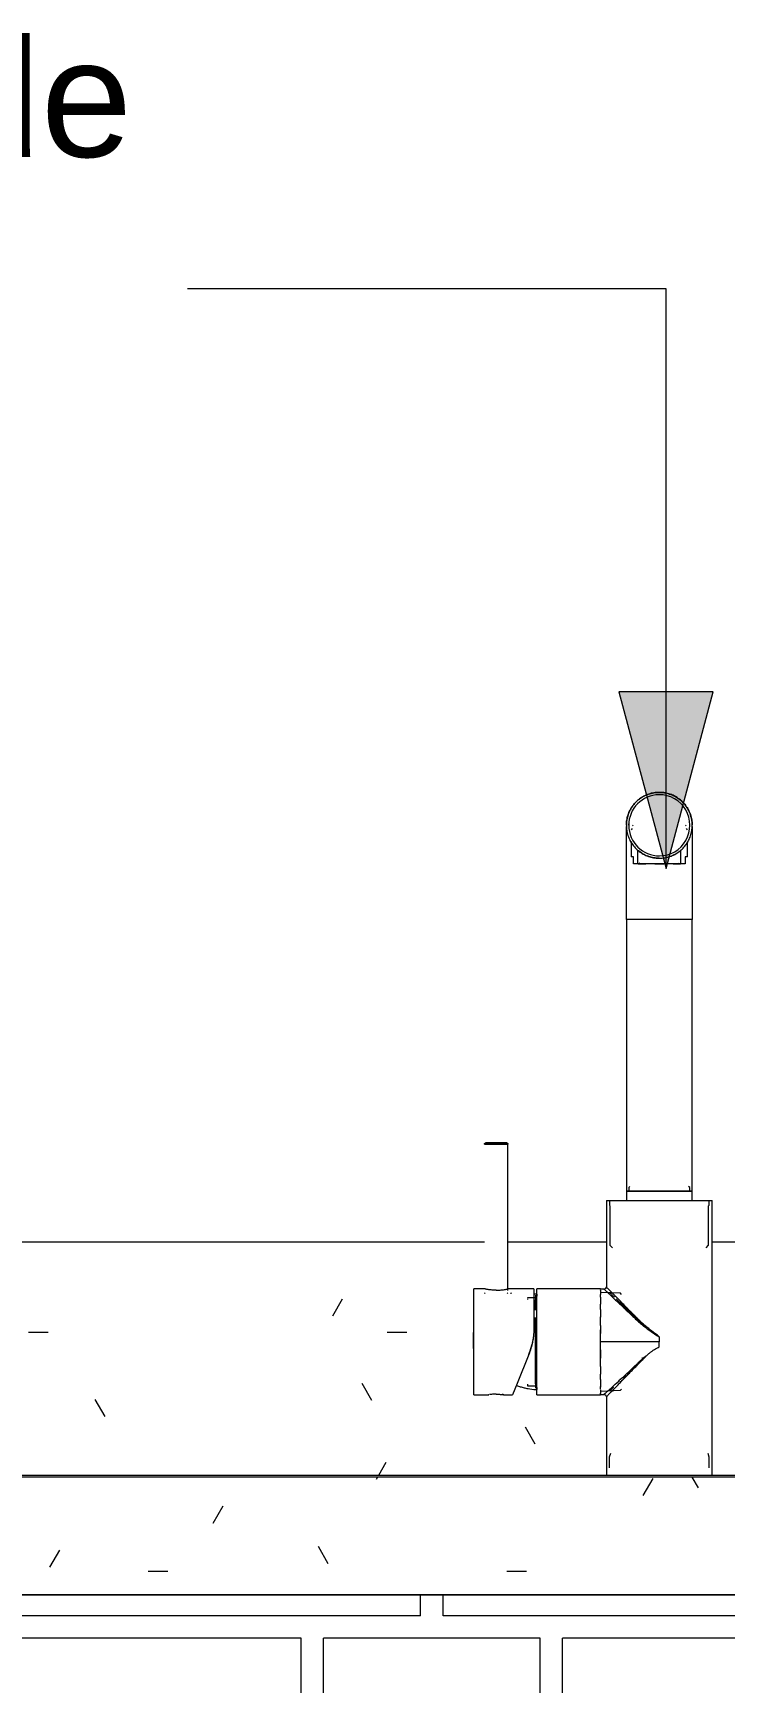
# Model space of a CAD drawing. Header units: millimetres. Extents: x 13463 to 25661, y -8446 to 5210.
# Drawn here: x 14923 to 15217, y 972 to 1674 of the extents above; entities that cross this region are included whole.
import ezdxf

# ---------------------------------------------------------------- set-up
doc = ezdxf.new("R2010")
doc.units = ezdxf.units.MM
for name, color, linetype, lineweight in [('A-GENM', 13, 'Continuous', 9), ('G-ANNO-TEXT', 231, 'Continuous', 9), ('G-IMPT', 8, 'Continuous', 9)]:
    doc.layers.add(name, color=color, linetype=linetype, lineweight=lineweight)
doc.styles.add('Arial', font='arial.ttf', dxfattribs={"height": 50})
pattern_1 = [(0, (13346.65, -351.706), (203.2, 50.8), [8.382, -144.018, 8.382, -144.018, -812.8]), (0, (13346.65, -351.706), (203.2, 50.8), [-304.8, 8.382, -296.418, 8.382, -144.018, -355.6]), (0, (13346.65, -351.706), (203.2, 50.8), [-762, 8.382, -93.218, 8.382, -245.618]), (120, (13422.85, -326.306), (-145.5941, 150.57636), [8.382, -144.018, 8.382, -144.018, -812.8]), (120, (13422.85, -326.306), (-145.5941, 150.57636), [-304.8, 8.382, -296.418, 8.382, -144.018, -355.6]), (120, (13422.85, -326.306), (-145.5941, 150.57636), [-762, 8.382, -93.218, 8.382, -245.618]), (240, (13448.25, -224.706), (-57.6059, -201.3764), [8.382, -144.018, 8.382, -144.018, -812.8]), (240, (13448.25, -224.706), (-57.6059, -201.3764), [-304.8, 8.382, -296.418, 8.382, -144.018, -355.6]), (240, (13448.25, -224.706), (-57.6059, -201.3764), [-762, 8.382, -93.218, 8.382, -245.618])]

# ---------------------------------------------------------------- blocks, each defined once
blk = doc.blocks.new('CRT_MGN_COZ_Fogão a lenha completo - CRT_MGN_COZ_Fogão a lenha completo-5005769-VISTA FRONTAL BANCADA CHURRASQUEIRA')
at = {"layer": 'A-GENM'}
h = blk.add_hatch(dxfattribs=at)
h.set_pattern_fill('FP_65', color=256, style=0, pattern_type=2)
h.set_pattern_definition(pattern_1)
h.paths.add_polyline_path([(15127.38, 1095.31), (15126.35, 1095), (15126.44, 1095.24)])
h.paths.add_polyline_path([(13889.65, 1060), (14742.97, 1060), (14742.97, 1060.7), (15167.15, 1060.7), (15167.15, 1094.1), (15168.65, 1095.99), (15168.65, 1096.6), (15167.59, 1096.43), (15166.47, 1095.57), (15164.65, 1095.44), (15164.65, 1095), (15137.65, 1095.05), (15137.65, 1140), (15164.65, 1140), (15164.65, 1139.56), (15166.87, 1139.23), (15167.82, 1138.68), (15168.65, 1138.68), (15168.65, 1139.28), (15167.15, 1140.9), (15167.15, 1160), (15125.35, 1160), (15125.52, 1139.97), (15136.35, 1139.78), (15136.35, 1137.84), (15137.1, 1137.73), (15137.39, 1131.49), (15137.43, 1126.93), (15137.31, 1126.92), (15137.56, 1119.86), (15137.32, 1112.94), (15137.53, 1111), (15137.47, 1103.35), (15137.19, 1103.18), (15137.1, 1097.05), (15129.55, 1098.8), (15128.82, 1098.85), (15127.38, 1095.31), (15123.52, 1095.03), (15123.28, 1095.04), (15119.63, 1095.22), (15110.85, 1095.09), (15111.07, 1139.78), (15111.96, 1140), (15115.35, 1140), (15115.35, 1160), (13889.65, 1160)])
h.paths.add_polyline_path([(16479.65, 1060), (16479.65, 1160), (15212.15, 1160), (15212.15, 1060.7), (15632.49, 1060.7), (15632.73, 1060), (16170.52, 1060)])
h.paths.add_polyline_path([(15137.19, 1122.99), (15137.22, 1124.18), (15137.19, 1123.14)])
h = blk.add_hatch(dxfattribs=at)
h.set_pattern_fill('FP_65', color=256, style=0, pattern_type=2)
h.set_pattern_definition(pattern_1)
h.paths.add_polyline_path([(16489.65, 1010), (16489.65, 1060), (13889.65, 1060), (13889.65, 1010), (16170.52, 1010)])
h = blk.add_hatch(dxfattribs=at)
h.set_pattern_fill('FP_64', color=256, style=0, pattern_type=2)
h.set_pattern_definition([(180, (15189.65, 594.52), (-3e-14, 270.937), [193.675, -9.525]), (180, (15189.65, 652.73), (3e-14, 270.937), [193.675, -9.525]), (90, (15189.65, 594.52), (203.2, -1e-14), [58.21, -212.728]), (90, (14995.98, 594.52), (203.2, -1e-14), [58.21, -212.728]), (180, (15037.25, 662.26), (3e-14, 270.937), [193.675, -9.525, 92.075, -9.525]), (180, (15037.25, 720.47), (3e-14, 270.937), [193.675, -9.525, 92.075, -9.525]), (90, (15037.25, 662.26), (304.8, -2e-14), [58.21, -212.73]), (90, (14843.58, 662.26), (304.8, -2e-14), [58.21, -212.73]), (90, (14834.05, 662.26), (304.8, -2e-14), [58.21, -212.73]), (90, (14741.98, 662.26), (304.8, -2e-14), [58.21, -212.728]), (180, (15088.05, 730), (3e-14, 270.937), [193.675, -9.525]), (180, (15088.05, 788.2), (3e-14, 270.937), [193.675, -9.525]), (90, (15088.05, 730), (203.2, -1e-14), [58.21, -212.728]), (90, (14894.38, 730), (203.2, -1e-14), [58.21, -212.728]), (180, (15037.25, 797.73), (-3e-14, 270.937), [193.675, -9.525, 92.075, -9.525]), (180, (15037.25, 855.94), (3e-14, 270.937), [193.675, -9.525, 92.075, -9.525]), (90, (15037.25, 797.73), (304.8, -2e-14), [58.21, -212.73]), (90, (14843.58, 797.73), (304.8, -2e-14), [58.21, -212.73]), (90, (14834.05, 797.73), (304.8, -2e-14), [58.21, -212.73]), (90, (14741.98, 797.73), (304.8, -2e-14), [58.21, -212.728])])
h.paths.add_polyline_path([(16489.65, 160), (16489.65, 1010), (13889.65, 1010), (13889.65, 160), (15835.83, 160)])
h.paths.add_polyline_path([(13939.65, 210), (13934.65, 210), (13934.65, 960), (14334.65, 960), (14334.65, 952.73), (14339.65, 952.73), (14339.65, 960), (14739.65, 960), (14739.65, 210), (13964.65, 210)])
h.paths.add_polyline_path([(15189.65, 210), (14784.65, 210), (14784.65, 960), (15184.65, 960), (15184.65, 952.73), (15189.65, 952.73), (15189.65, 960), (15589.65, 960), (15589.65, 210), (15219.65, 210)])
h.paths.add_polyline_path([(15664.65, 210), (15634.65, 210), (15634.65, 960), (16034.65, 960), (16034.65, 952.73), (16039.65, 952.73), (16039.65, 960), (16439.65, 960), (16439.65, 210), (15835.83, 210)])
for p, q in [((13889.65, 1160), (15115.35, 1160)), ((15125.35, 1160), (15167.17, 1160)), ((15212.15, 1160), (16479.65, 1160)), ((16489.65, 1060), (13889.65, 1060)), ((16489.65, 1010), (13889.65, 1010)), ((13889.65, 1010), (16489.65, 1010))]:
    blk.add_line(p, q, dxfattribs=at)
at = {"layer": 'G-IMPT'}
for p, q in [((15178.15, 1335.6), (15177.65, 1335.1)), ((15178.55, 1337.1), (15178.25, 1336.8)), ((15201.05, 1336.8), (15200.75, 1337.1)), ((15201.65, 1335.1), (15201.15, 1335.6)), ((15177.65, 1330.06), (15177.65, 1323.6)), ((15180.45, 1326.4), (15180.45, 1320.8)), ((15198.85, 1320.8), (15198.85, 1326.4)), ((15201.65, 1323.6), (15201.65, 1329.99)), ((15178.65, 1323.6), (15177.65, 1323.6)), ((15178.65, 1320.6), (15178.65, 1323.6)), ((15200.65, 1320.6), (15178.65, 1320.6)), ((15181.01, 1321.11), (15181.23, 1320.6)), ((15198.08, 1320.6), (15198.29, 1321.11)), ((15200.65, 1323.6), (15200.65, 1320.6)), ((15201.65, 1323.6), (15200.65, 1323.6)), ((15175.65, 1297), (15175.65, 1181.5)), ((15189.65, 1297), (15175.65, 1297)), ((15203.65, 1297), (15189.65, 1297)), ((15203.65, 1181.5), (15203.65, 1297)), ((15115.35, 1201.5), (15120.38, 1201.5)), ((15115.85, 1202), (15115.85, 1202)), ((15124.85, 1202), (15115.85, 1202)), ((15115.85, 1202), (15124.85, 1202)), ((15120.45, 1201.5), (15123.9, 1201.5)), ((15123.98, 1201.5), (15125.35, 1201.5)), ((15124.85, 1202), (15124.85, 1202)), ((15125.35, 1139.23), (15125.35, 1201.5)), ((15175.65, 1181.5), (15175.65, 1177.5)), ((15175.65, 1181.5), (15203.65, 1181.5)), ((15189.65, 1181.5), (15175.65, 1181.5)), ((15177.2, 1183.5), (15176.7, 1183)), ((15176.7, 1183), (15176.7, 1181.9)), ((15203.65, 1181.5), (15189.65, 1181.5)), ((15202.6, 1183), (15202.1, 1183.5)), ((15202.6, 1181.9), (15202.6, 1183)), ((15203.65, 1177.5), (15203.65, 1181.5)), ((15167.15, 1177.5), (15167.15, 1140.9)), ((15167.15, 1177.5), (15212.15, 1177.5)), ((15168.5, 1177.5), (15168.5, 1175.5)), ((15168.5, 1175.5), (15168.7, 1175.3)), ((15168.7, 1175.3), (15168.7, 1158.5)), ((15210.6, 1175.3), (15210.8, 1175.5)), ((15210.6, 1158.5), (15210.6, 1175.3)), ((15210.8, 1175.5), (15210.8, 1177.5)), ((15212.15, 1060.7), (15212.15, 1177.5)), ((15168.7, 1158.5), (15169.7, 1157.5)), ((15209.6, 1157.5), (15210.6, 1158.5)), ((15115.3, 1140), (15110.85, 1140)), ((15110.85, 1095), (15110.85, 1140)), ((15115.35, 1138.3), (15115.65, 1138)), ((15125.05, 1138), (15125.35, 1138.3)), ((15136.35, 1140), (15125.4, 1140)), ((15133.69, 1136.2), (15133.68, 1136)), ((15137.19, 1136.2), (15133.69, 1136.2)), ((15136.35, 1140), (15136.35, 1123.33)), ((15137.19, 1136.2), (15137.19, 1135.61)), ((15164.65, 1140), (15137.65, 1140)), ((15137.65, 1095), (15137.65, 1140)), ((15164.65, 1140), (15164.65, 1139.82)), ((15166.22, 1139.9), (15164.65, 1139.9)), ((15164.65, 1139.37), (15164.65, 1139.56)), ((15164.65, 1139.42), (15164.65, 1137.6)), ((15173.15, 1138.12), (15164.65, 1138.5)), ((15164.65, 1136.51), (15164.65, 1133.49)), ((15173.65, 1137.6), (15173.15, 1138.12)), ((15133.67, 1135.79), (15133.65, 1135.5)), ((15137.19, 1133.95), (15137.19, 1131.28)), ((15164.65, 1131.29), (15164.65, 1128.03)), ((15173.65, 1134.33), (15173.65, 1133.06)), ((15137.19, 1124.47), (15137.19, 1123.05)), ((15164.65, 1124.45), (15164.65, 1120.97)), ((15164.65, 1117.5), (15164.65, 1122.55)), ((15110.85, 1121.52), (15110.65, 1121.52)), ((15110.65, 1121.52), (15110.85, 1121.52)), ((15110.85, 1121.52), (15110.65, 1121.52)), ((15110.85, 1120.03), (15110.65, 1120.03)), ((15110.65, 1116.1), (15110.65, 1120.03)), ((15110.85, 1116.1), (15110.65, 1116.1)), ((15164.65, 1110.54), (15164.65, 1117.5)), ((15110.65, 1114.62), (15110.85, 1114.62)), ((15110.85, 1114.62), (15110.65, 1114.62)), ((15110.85, 1114.62), (15110.65, 1114.62)), ((15137.19, 1109.39), (15137.19, 1107.79)), ((15164.65, 1114.02), (15164.65, 1110.55)), ((15181.85, 1109.75), (15181.85, 1109.29)), ((15181.85, 1109.75), (15181.85, 1109.2)), ((15182.69, 1110.24), (15182.18, 1110.24)), ((15182.69, 1110.24), (15182.18, 1110.24)), ((15182.51, 1110.51), (15182.23, 1110.51)), ((15182.51, 1110.51), (15182.23, 1110.51)), ((15182.54, 1110.53), (15182.26, 1110.53)), ((15182.54, 1110.53), (15182.26, 1110.53)), ((15182.96, 1110.32), (15182.3, 1110.32)), ((15182.96, 1110.32), (15182.3, 1110.32)), ((15137.19, 1103.28), (15137.19, 1101.05)), ((15164.65, 1107.02), (15164.65, 1103.7)), ((15164.65, 1101.51), (15164.65, 1098.23)), ((15173.65, 1102), (15173.65, 1101.57)), ((15173.65, 1101.26), (15173.65, 1100.89)), ((15110.85, 1095), (15117.1, 1095)), ((15123.6, 1095), (15127.26, 1095)), ((15127.26, 1095), (15127.27, 1095)), ((15133.65, 1099.5), (15133.69, 1098.8)), ((15133.69, 1098.8), (15137.19, 1098.8)), ((15137.19, 1099.39), (15137.19, 1098.8)), ((15137.65, 1095), (15164.65, 1095)), ((15164.65, 1097.08), (15164.65, 1095.53)), ((15164.65, 1096.5), (15173.15, 1096.88)), ((15164.65, 1095.17), (15164.65, 1095)), ((15164.65, 1095.1), (15166.28, 1095.1)), ((15167.15, 1094.1), (15167.15, 1060.7)), ((15173.15, 1096.88), (15173.65, 1097.4)), ((15168.9, 1070), (15168.4, 1068.5)), ((15168.4, 1068.5), (15168.4, 1064)), ((15210.9, 1068.5), (15210.4, 1070)), ((15210.9, 1064), (15210.9, 1068.5)), ((15582.73, 1060.7), (14792.73, 1060.7)), ((15168.65, 1061), (15168.65, 1060.7)), ((15210.65, 1060.7), (15210.65, 1061))]:
    blk.add_line(p, q, dxfattribs=at)
at = {"layer": 'G-IMPT', "flags": 128}
for points in [[(15189.57, 1351), (15189.01, 1350.99), (15188.45, 1350.95), (15187.89, 1350.89), (15187.34, 1350.81), (15186.79, 1350.7), (15186.24, 1350.58), (15185.7, 1350.43), (15185.17, 1350.26), (15184.64, 1350.07), (15184.12, 1349.86), (15183.61, 1349.63), (15183.11, 1349.38), (15182.62, 1349.11), (15182.15, 1348.82), (15181.68, 1348.51), (15181.22, 1348.18), (15180.78, 1347.83), (15180.36, 1347.47), (15179.95, 1347.09), (15179.55, 1346.7), (15179.17, 1346.28), (15178.81, 1345.86), (15178.46, 1345.42), (15178.14, 1344.96), (15177.83, 1344.5), (15177.54, 1344.02), (15177.27, 1343.53), (15177.01, 1343.03), (15176.78, 1342.52), (15176.57, 1342), (15176.38, 1341.47), (15176.22, 1340.94), (15176.07, 1340.4), (15175.94, 1339.85), (15175.84, 1339.3), (15175.76, 1338.75), (15175.7, 1338.19), (15175.66, 1337.63), (15175.65, 1337.07), (15175.66, 1336.51), (15175.69, 1335.95), (15175.74, 1335.39), (15175.82, 1334.84), (15175.92, 1334.29), (15176.04, 1333.74), (15176.18, 1333.2), (15176.34, 1332.66), (15176.52, 1332.13), (15176.73, 1331.61), (15176.95, 1331.1), (15177.2, 1330.6), (15177.47, 1330.1), (15177.75, 1329.62), (15178.06, 1329.15), (15178.38, 1328.7), (15178.72, 1328.25), (15179.08, 1327.82), (15179.46, 1327.41), (15179.85, 1327.01), (15180.25, 1326.62), (15180.68, 1326.25), (15181.11, 1325.9), (15181.56, 1325.57), (15182.03, 1325.26), (15182.5, 1324.96), (15182.99, 1324.69), (15183.49, 1324.43), (15184, 1324.19), (15184.51, 1323.98), (15185.04, 1323.78), (15185.57, 1323.61), (15186.11, 1323.46), (15186.65, 1323.32), (15187.2, 1323.22), (15187.76, 1323.13), (15188.31, 1323.06), (15188.87, 1323.02), (15189.43, 1323), (15189.69, 1323)], [(15176.98, 1342.96), (15177.23, 1343.46), (15177.5, 1343.96), (15177.79, 1344.44), (15178.1, 1344.9), (15178.42, 1345.36), (15178.76, 1345.8), (15179.13, 1346.23), (15179.5, 1346.64), (15179.9, 1347.04), (15180.31, 1347.43), (15180.73, 1347.79), (15181.17, 1348.14), (15181.62, 1348.47), (15182.09, 1348.78), (15182.56, 1349.07), (15183.05, 1349.35), (15183.55, 1349.6), (15184.06, 1349.84), (15184.58, 1350.05), (15185.1, 1350.24), (15185.64, 1350.41), (15186.18, 1350.56), (15186.72, 1350.69), (15187.27, 1350.8), (15187.82, 1350.88), (15188.38, 1350.94), (15188.94, 1350.98), (15189.5, 1351)], [(15189.73, 1323), (15190.29, 1323.01), (15190.85, 1323.05), (15191.41, 1323.11), (15191.96, 1323.19), (15192.51, 1323.3), (15193.06, 1323.42), (15193.6, 1323.57), (15194.13, 1323.74), (15194.66, 1323.93), (15195.18, 1324.14), (15195.69, 1324.37), (15196.19, 1324.62), (15196.68, 1324.89), (15197.16, 1325.18), (15197.62, 1325.49), (15198.08, 1325.82), (15198.52, 1326.17), (15198.94, 1326.53), (15199.35, 1326.91), (15199.75, 1327.3), (15200.13, 1327.72), (15200.49, 1328.14), (15200.84, 1328.58), (15201.17, 1329.04), (15201.48, 1329.5), (15201.77, 1329.98), (15202.04, 1330.47), (15202.29, 1330.97), (15202.52, 1331.48), (15202.73, 1332), (15202.92, 1332.53), (15203.09, 1333.06), (15203.23, 1333.6), (15203.36, 1334.15), (15203.46, 1334.7), (15203.54, 1335.25), (15203.6, 1335.81), (15203.64, 1336.37), (15203.65, 1336.93), (15203.64, 1337.49), (15203.61, 1338.05), (15203.56, 1338.61), (15203.48, 1339.16), (15203.39, 1339.71), (15203.27, 1340.26), (15203.12, 1340.8), (15202.96, 1341.34), (15202.78, 1341.87), (15202.57, 1342.39), (15202.35, 1342.9), (15202.1, 1343.4), (15201.83, 1343.9), (15201.55, 1344.38), (15201.24, 1344.85), (15200.92, 1345.3), (15200.58, 1345.75), (15200.22, 1346.18), (15199.85, 1346.59), (15199.45, 1346.99), (15199.05, 1347.38), (15198.62, 1347.75), (15198.19, 1348.1), (15197.74, 1348.43), (15197.27, 1348.74), (15196.8, 1349.04), (15196.31, 1349.31), (15195.81, 1349.57), (15195.31, 1349.81), (15194.79, 1350.02), (15194.26, 1350.22), (15193.73, 1350.39), (15193.19, 1350.54), (15192.65, 1350.68), (15192.1, 1350.78), (15191.55, 1350.87), (15190.99, 1350.94), (15190.43, 1350.98), (15189.87, 1351), (15189.61, 1351)], [(15189.65, 1351), (15190.21, 1350.99), (15190.77, 1350.96), (15191.33, 1350.9), (15191.88, 1350.82), (15192.43, 1350.72), (15192.98, 1350.6), (15193.52, 1350.45), (15194.05, 1350.29), (15194.58, 1350.1), (15195.1, 1349.89), (15195.61, 1349.67), (15196.12, 1349.42), (15196.61, 1349.15), (15197.09, 1348.86), (15197.56, 1348.55), (15198.01, 1348.23), (15198.45, 1347.89), (15198.88, 1347.53), (15199.3, 1347.15), (15199.69, 1346.75), (15200.08, 1346.34), (15200.44, 1345.92), (15200.79, 1345.48), (15201.12, 1345.03), (15201.43, 1344.56), (15201.72, 1344.09), (15202, 1343.6), (15202.25, 1343.1), (15202.49, 1342.59), (15202.7, 1342.07), (15202.89, 1341.55), (15203.06, 1341.01), (15203.21, 1340.47), (15203.34, 1339.93), (15203.45, 1339.38), (15203.53, 1338.83), (15203.59, 1338.27), (15203.63, 1337.71), (15203.65, 1337.15)], [(15175.65, 1337), (15175.66, 1337.56), (15175.7, 1338.12), (15175.75, 1338.68), (15175.83, 1339.23), (15175.93, 1339.78), (15176.05, 1340.33), (15176.2, 1340.87), (15176.36, 1341.4), (15176.55, 1341.93), (15176.76, 1342.45), (15176.93, 1342.84)], [(15175.65, 1297), (15175.65, 1298.6), (15175.65, 1300.2), (15175.65, 1301.79), (15175.65, 1303.37), (15175.65, 1304.95), (15175.65, 1306.51), (15175.65, 1308.05), (15175.65, 1309.58), (15175.65, 1311.09), (15175.65, 1312.58), (15175.65, 1314.04), (15175.65, 1315.47), (15175.65, 1316.88), (15175.65, 1318.25), (15175.65, 1319.59), (15175.65, 1320.89), (15175.65, 1322.15), (15175.65, 1323.38), (15175.65, 1324.56), (15175.65, 1325.69), (15175.65, 1326.79), (15175.65, 1327.83), (15175.65, 1328.82), (15175.65, 1329.77), (15175.65, 1330.66), (15175.65, 1331.5), (15175.65, 1332.28), (15175.65, 1333), (15175.65, 1333.67), (15175.65, 1334.28), (15175.65, 1334.83), (15175.65, 1335.32), (15175.65, 1335.75), (15175.65, 1336.11), (15175.65, 1336.42)], [(15203.65, 1336.49), (15203.65, 1336.2), (15203.65, 1335.85), (15203.65, 1335.44), (15203.65, 1334.97), (15203.65, 1334.44), (15203.65, 1333.84), (15203.65, 1333.19), (15203.65, 1332.48), (15203.65, 1331.71), (15203.65, 1330.89), (15203.65, 1330.01), (15203.65, 1329.08), (15203.65, 1328.1), (15203.65, 1327.07), (15203.65, 1325.99), (15203.65, 1324.87), (15203.65, 1323.7), (15203.65, 1322.49), (15203.65, 1321.23), (15203.65, 1319.94), (15203.65, 1318.61), (15203.65, 1317.25), (15203.65, 1315.85), (15203.65, 1314.43), (15203.65, 1312.97), (15203.65, 1311.49), (15203.65, 1309.99), (15203.65, 1308.47), (15203.65, 1306.93), (15203.65, 1305.37), (15203.65, 1303.8), (15203.65, 1302.22), (15203.65, 1300.63), (15203.65, 1299.03), (15203.65, 1297.43), (15203.65, 1297)], [(15180.64, 1320.6), (15180.63, 1320.6), (15180.63, 1320.6), (15180.62, 1320.6), (15180.61, 1320.6), (15180.6, 1320.61), (15180.6, 1320.61), (15180.59, 1320.61), (15180.58, 1320.61), (15180.57, 1320.62), (15180.57, 1320.62), (15180.56, 1320.62), (15180.55, 1320.63), (15180.54, 1320.63), (15180.54, 1320.63), (15180.53, 1320.64), (15180.53, 1320.64), (15180.52, 1320.65), (15180.51, 1320.66), (15180.51, 1320.66), (15180.5, 1320.67), (15180.5, 1320.67), (15180.49, 1320.68), (15180.49, 1320.69), (15180.48, 1320.69), (15180.48, 1320.7), (15180.47, 1320.71), (15180.47, 1320.71), (15180.47, 1320.72), (15180.46, 1320.73), (15180.46, 1320.74), (15180.46, 1320.74), (15180.46, 1320.75), (15180.46, 1320.76), (15180.45, 1320.77), (15180.45, 1320.77), (15180.45, 1320.78), (15180.45, 1320.79), (15180.45, 1320.8), (15180.45, 1320.8)], [(15180.94, 1320.6), (15180.86, 1320.6), (15180.79, 1320.6), (15180.73, 1320.6), (15180.69, 1320.6), (15180.66, 1320.6), (15180.65, 1320.6)], [(15180.65, 1320.6), (15180.66, 1320.6), (15180.68, 1320.6), (15180.72, 1320.6), (15180.77, 1320.6), (15180.84, 1320.6), (15180.92, 1320.6), (15181.02, 1320.6), (15181.12, 1320.6), (15181.25, 1320.6), (15181.38, 1320.6), (15181.53, 1320.6), (15181.69, 1320.6), (15181.87, 1320.6), (15182.05, 1320.6), (15182.25, 1320.6), (15182.46, 1320.6), (15182.68, 1320.6), (15182.92, 1320.6), (15183.16, 1320.6), (15183.42, 1320.6), (15183.68, 1320.6), (15183.96, 1320.6)], [(15187.82, 1320.6), (15188.17, 1320.6), (15188.53, 1320.6), (15188.88, 1320.6), (15189.24, 1320.6), (15189.6, 1320.6), (15189.96, 1320.6), (15190.32, 1320.6), (15190.68, 1320.6), (15191.04, 1320.6), (15191.39, 1320.6), (15191.74, 1320.6)], [(15195.55, 1320.6), (15195.82, 1320.6), (15196.07, 1320.6), (15196.32, 1320.6), (15196.56, 1320.6), (15196.78, 1320.6), (15197, 1320.6), (15197.2, 1320.6), (15197.39, 1320.6), (15197.57, 1320.6), (15197.73, 1320.6), (15197.88, 1320.6), (15198.02, 1320.6), (15198.15, 1320.6), (15198.26, 1320.6), (15198.36, 1320.6), (15198.44, 1320.6), (15198.51, 1320.6), (15198.57, 1320.6), (15198.61, 1320.6), (15198.64, 1320.6), (15198.65, 1320.6)], [(15198.65, 1320.6), (15198.64, 1320.6), (15198.62, 1320.6), (15198.58, 1320.6), (15198.53, 1320.6), (15198.46, 1320.6), (15198.38, 1320.6)], [(15198.85, 1320.8), (15198.85, 1320.79), (15198.85, 1320.78), (15198.85, 1320.78), (15198.85, 1320.77), (15198.85, 1320.76), (15198.85, 1320.75), (15198.84, 1320.74), (15198.84, 1320.74), (15198.84, 1320.73), (15198.83, 1320.72), (15198.83, 1320.71), (15198.83, 1320.71), (15198.82, 1320.7), (15198.82, 1320.69), (15198.82, 1320.69), (15198.81, 1320.68), (15198.81, 1320.67), (15198.8, 1320.67), (15198.8, 1320.66), (15198.79, 1320.66), (15198.78, 1320.65), (15198.78, 1320.65), (15198.77, 1320.64), (15198.77, 1320.64), (15198.76, 1320.63), (15198.75, 1320.63), (15198.75, 1320.62), (15198.74, 1320.62), (15198.73, 1320.62), (15198.72, 1320.61), (15198.72, 1320.61), (15198.71, 1320.61), (15198.7, 1320.61), (15198.69, 1320.6), (15198.68, 1320.6), (15198.68, 1320.6), (15198.67, 1320.6), (15198.66, 1320.6), (15198.65, 1320.6)], [(15115.35, 1201.5), (15115.35, 1201.52), (15115.35, 1201.54), (15115.35, 1201.56), (15115.36, 1201.58), (15115.36, 1201.6), (15115.37, 1201.62), (15115.37, 1201.64), (15115.38, 1201.66), (15115.38, 1201.68), (15115.39, 1201.69), (15115.4, 1201.71), (15115.41, 1201.73), (15115.42, 1201.75), (15115.43, 1201.77), (15115.44, 1201.78), (15115.45, 1201.8), (15115.46, 1201.81), (15115.47, 1201.83), (15115.49, 1201.84), (15115.5, 1201.86), (15115.52, 1201.87), (15115.53, 1201.89), (15115.55, 1201.9), (15115.56, 1201.91), (15115.58, 1201.92), (15115.6, 1201.93), (15115.62, 1201.94), (15115.63, 1201.95), (15115.65, 1201.96), (15115.67, 1201.97), (15115.69, 1201.97), (15115.71, 1201.98), (15115.73, 1201.98), (15115.75, 1201.99), (15115.77, 1201.99), (15115.79, 1202), (15115.81, 1202), (15115.83, 1202), (15115.85, 1202), (15115.85, 1202)], [(15115.85, 1202), (15115.85, 1202), (15115.87, 1202), (15115.88, 1202), (15115.91, 1202), (15115.94, 1202), (15115.98, 1202), (15116.03, 1202), (15116.08, 1202), (15116.14, 1202), (15116.21, 1202), (15116.28, 1202), (15116.36, 1202), (15116.45, 1202), (15116.54, 1202), (15116.64, 1202), (15116.74, 1202), (15116.85, 1202), (15116.97, 1202), (15117.09, 1202), (15117.22, 1202), (15117.35, 1202), (15117.48, 1202), (15117.62, 1202), (15117.77, 1202), (15117.92, 1202), (15118.07, 1202), (15118.23, 1202), (15118.39, 1202), (15118.55, 1202), (15118.72, 1202), (15118.89, 1202), (15119.06, 1202), (15119.23, 1202), (15119.41, 1202), (15119.59, 1202), (15119.76, 1202), (15119.94, 1202), (15120.12, 1202), (15120.3, 1202), (15120.48, 1202), (15120.66, 1202), (15120.84, 1202), (15121.02, 1202), (15121.2, 1202), (15121.37, 1202), (15121.55, 1202), (15121.72, 1202), (15121.89, 1202), (15122.06, 1202), (15122.22, 1202), (15122.39, 1202), (15122.54, 1202), (15122.7, 1202), (15122.85, 1202), (15123, 1202), (15123.14, 1202), (15123.28, 1202), (15123.42, 1202), (15123.54, 1202), (15123.67, 1202), (15123.79, 1202), (15123.9, 1202), (15124.01, 1202), (15124.11, 1202), (15124.21, 1202), (15124.3, 1202), (15124.38, 1202), (15124.46, 1202), (15124.53, 1202), (15124.59, 1202), (15124.65, 1202), (15124.7, 1202), (15124.74, 1202), (15124.78, 1202), (15124.81, 1202), (15124.83, 1202), (15124.84, 1202), (15124.85, 1202)], [(15124.85, 1202), (15124.85, 1202), (15124.84, 1202), (15124.82, 1202), (15124.79, 1202), (15124.76, 1202), (15124.72, 1202), (15124.68, 1202), (15124.62, 1202), (15124.56, 1202), (15124.5, 1202), (15124.42, 1202), (15124.34, 1202), (15124.26, 1202), (15124.16, 1202), (15124.06, 1202), (15123.96, 1202), (15123.85, 1202), (15123.73, 1202), (15123.61, 1202), (15123.49, 1202), (15123.35, 1202), (15123.22, 1202), (15123.08, 1202), (15122.93, 1202), (15122.78, 1202), (15122.63, 1202), (15122.47, 1202), (15122.31, 1202), (15122.15, 1202), (15121.98, 1202), (15121.81, 1202), (15121.64, 1202), (15121.47, 1202), (15121.29, 1202), (15121.12, 1202), (15120.94, 1202), (15120.76, 1202), (15120.58, 1202), (15120.4, 1202), (15120.22, 1202), (15120.04, 1202), (15119.86, 1202), (15119.68, 1202), (15119.5, 1202), (15119.33, 1202), (15119.15, 1202), (15118.98, 1202), (15118.81, 1202), (15118.64, 1202), (15118.48, 1202), (15118.32, 1202), (15118.16, 1202), (15118, 1202), (15117.85, 1202), (15117.7, 1202), (15117.56, 1202), (15117.42, 1202), (15117.29, 1202), (15117.16, 1202), (15117.03, 1202), (15116.91, 1202), (15116.8, 1202), (15116.69, 1202), (15116.59, 1202), (15116.49, 1202), (15116.41, 1202), (15116.32, 1202), (15116.24, 1202), (15116.17, 1202), (15116.11, 1202), (15116.05, 1202), (15116, 1202), (15115.96, 1202), (15115.92, 1202), (15115.9, 1202), (15115.87, 1202), (15115.86, 1202), (15115.85, 1202)], [(15124.85, 1202), (15124.87, 1202), (15124.89, 1202), (15124.91, 1202), (15124.93, 1201.99), (15124.95, 1201.99), (15124.97, 1201.99), (15124.99, 1201.98), (15125.01, 1201.97), (15125.03, 1201.97), (15125.05, 1201.96), (15125.06, 1201.95), (15125.08, 1201.94), (15125.1, 1201.93), (15125.12, 1201.92), (15125.13, 1201.91), (15125.15, 1201.9), (15125.17, 1201.89), (15125.18, 1201.88), (15125.2, 1201.86), (15125.21, 1201.85), (15125.22, 1201.83), (15125.24, 1201.82), (15125.25, 1201.8), (15125.26, 1201.79), (15125.27, 1201.77), (15125.28, 1201.75), (15125.29, 1201.74), (15125.3, 1201.72), (15125.31, 1201.7), (15125.32, 1201.68), (15125.32, 1201.66), (15125.33, 1201.64), (15125.34, 1201.62), (15125.34, 1201.6), (15125.34, 1201.58), (15125.35, 1201.57), (15125.35, 1201.55), (15125.35, 1201.53), (15125.35, 1201.51), (15125.35, 1201.5)], [(15176.7, 1181.5), (15176.71, 1181.5), (15176.72, 1181.5), (15176.72, 1181.5), (15176.73, 1181.5), (15176.74, 1181.5), (15176.75, 1181.51), (15176.76, 1181.51), (15176.76, 1181.51), (15176.77, 1181.51), (15176.78, 1181.52), (15176.79, 1181.52), (15176.79, 1181.52), (15176.8, 1181.53), (15176.81, 1181.53), (15176.81, 1181.53), (15176.82, 1181.54), (15176.83, 1181.54), (15176.83, 1181.55), (15176.84, 1181.56), (15176.84, 1181.56), (15176.85, 1181.57), (15176.85, 1181.57), (15176.86, 1181.58), (15176.86, 1181.59), (15176.87, 1181.59), (15176.87, 1181.6), (15176.88, 1181.61), (15176.88, 1181.61), (15176.88, 1181.62), (15176.89, 1181.63), (15176.89, 1181.64), (15176.89, 1181.64), (15176.89, 1181.65), (15176.9, 1181.66), (15176.9, 1181.67), (15176.9, 1181.67), (15176.9, 1181.68), (15176.9, 1181.69), (15176.9, 1181.7), (15176.9, 1181.71), (15176.9, 1181.71), (15176.9, 1181.72), (15176.9, 1181.73), (15176.9, 1181.74), (15176.9, 1181.75), (15176.89, 1181.75), (15176.89, 1181.76), (15176.89, 1181.77), (15176.89, 1181.78), (15176.88, 1181.78), (15176.88, 1181.79), (15176.88, 1181.8), (15176.87, 1181.8), (15176.87, 1181.81), (15176.86, 1181.82), (15176.86, 1181.82), (15176.85, 1181.83), (15176.85, 1181.84), (15176.84, 1181.84), (15176.84, 1181.85), (15176.83, 1181.85), (15176.82, 1181.86), (15176.82, 1181.86), (15176.81, 1181.87), (15176.8, 1181.87), (15176.8, 1181.88), (15176.79, 1181.88), (15176.78, 1181.88), (15176.78, 1181.89), (15176.77, 1181.89), (15176.76, 1181.89), (15176.75, 1181.89), (15176.74, 1181.9), (15176.74, 1181.9), (15176.73, 1181.9), (15176.72, 1181.9), (15176.71, 1181.9), (15176.71, 1181.9), (15176.7, 1181.9)], [(15202.6, 1181.9), (15202.59, 1181.9), (15202.58, 1181.9), (15202.58, 1181.9), (15202.57, 1181.9), (15202.56, 1181.9), (15202.55, 1181.89), (15202.55, 1181.89), (15202.54, 1181.89), (15202.53, 1181.89), (15202.52, 1181.88), (15202.52, 1181.88), (15202.51, 1181.88), (15202.5, 1181.87), (15202.49, 1181.87), (15202.49, 1181.87), (15202.48, 1181.86), (15202.48, 1181.86), (15202.47, 1181.85), (15202.46, 1181.84), (15202.46, 1181.84), (15202.45, 1181.83), (15202.45, 1181.83), (15202.44, 1181.82), (15202.44, 1181.81), (15202.43, 1181.81), (15202.43, 1181.8), (15202.42, 1181.79), (15202.42, 1181.79), (15202.42, 1181.78), (15202.41, 1181.77), (15202.41, 1181.76), (15202.41, 1181.76), (15202.41, 1181.75), (15202.41, 1181.74), (15202.4, 1181.73), (15202.4, 1181.73), (15202.4, 1181.72), (15202.4, 1181.71), (15202.4, 1181.7), (15202.4, 1181.69), (15202.4, 1181.69), (15202.4, 1181.68), (15202.4, 1181.67), (15202.4, 1181.66), (15202.41, 1181.65), (15202.41, 1181.65), (15202.41, 1181.64), (15202.41, 1181.63), (15202.42, 1181.62), (15202.42, 1181.62), (15202.42, 1181.61), (15202.43, 1181.6), (15202.43, 1181.6), (15202.43, 1181.59), (15202.44, 1181.58), (15202.44, 1181.58), (15202.45, 1181.57), (15202.45, 1181.56), (15202.46, 1181.56), (15202.47, 1181.55), (15202.47, 1181.55), (15202.48, 1181.54), (15202.48, 1181.54), (15202.49, 1181.53), (15202.5, 1181.53), (15202.5, 1181.52), (15202.51, 1181.52), (15202.52, 1181.52), (15202.53, 1181.51), (15202.53, 1181.51), (15202.54, 1181.51), (15202.55, 1181.51), (15202.56, 1181.5), (15202.56, 1181.5), (15202.57, 1181.5), (15202.58, 1181.5), (15202.59, 1181.5), (15202.6, 1181.5), (15202.6, 1181.5)], [(15126.44, 1137.97), (15126.58, 1138.1), (15126.64, 1138.14), (15126.69, 1138.18), (15126.74, 1138.22), (15126.78, 1138.24)], [(15137.1, 1137.95), (15137.12, 1137.95), (15137.14, 1137.95), (15137.16, 1137.95), (15137.18, 1137.95), (15137.2, 1137.95), (15137.22, 1137.95), (15137.24, 1137.94), (15137.26, 1137.94), (15137.28, 1137.93), (15137.3, 1137.93), (15137.32, 1137.92), (15137.34, 1137.92), (15137.36, 1137.91), (15137.38, 1137.9), (15137.39, 1137.89), (15137.41, 1137.88), (15137.43, 1137.87), (15137.44, 1137.86), (15137.46, 1137.84), (15137.48, 1137.83), (15137.49, 1137.82), (15137.5, 1137.81), (15137.52, 1137.79), (15137.53, 1137.78), (15137.54, 1137.76), (15137.56, 1137.74), (15137.57, 1137.73), (15137.58, 1137.71), (15137.59, 1137.69), (15137.6, 1137.68), (15137.61, 1137.66), (15137.61, 1137.64), (15137.62, 1137.62), (15137.63, 1137.6), (15137.63, 1137.58), (15137.64, 1137.56), (15137.64, 1137.54), (15137.65, 1137.52), (15137.65, 1137.5), (15137.65, 1137.48), (15137.65, 1137.46), (15137.65, 1137.45)], [(15137.65, 1097.55), (15137.65, 1097.56), (15137.65, 1097.61), (15137.65, 1097.69), (15137.65, 1097.8), (15137.65, 1097.95), (15137.65, 1098.12), (15137.65, 1098.33), (15137.65, 1098.56), (15137.65, 1098.83), (15137.65, 1099.12), (15137.65, 1099.45), (15137.65, 1099.8), (15137.65, 1100.19), (15137.65, 1100.6), (15137.65, 1101.03), (15137.65, 1101.5), (15137.65, 1101.99), (15137.65, 1102.5), (15137.65, 1103.04), (15137.65, 1103.6), (15137.65, 1104.18), (15137.65, 1104.79), (15137.65, 1105.41), (15137.65, 1106.06), (15137.65, 1106.72), (15137.65, 1107.4), (15137.65, 1108.1), (15137.65, 1108.81), (15137.65, 1109.53), (15137.65, 1110.27), (15137.65, 1111.02), (15137.65, 1111.78), (15137.65, 1112.55), (15137.65, 1113.33), (15137.65, 1114.11), (15137.65, 1114.9), (15137.65, 1115.69), (15137.65, 1116.49), (15137.65, 1117.28), (15137.65, 1118.08), (15137.65, 1118.88), (15137.65, 1119.67), (15137.65, 1120.47), (15137.65, 1121.25), (15137.65, 1122.03), (15137.65, 1122.81), (15137.65, 1123.57), (15137.65, 1124.33), (15137.65, 1125.07), (15137.65, 1125.8), (15137.65, 1126.52), (15137.65, 1127.23), (15137.65, 1127.92), (15137.65, 1128.59), (15137.65, 1129.24), (15137.65, 1129.88), (15137.65, 1130.49), (15137.65, 1131.09), (15137.65, 1131.66), (15137.65, 1132.21), (15137.65, 1132.74), (15137.65, 1133.24), (15137.65, 1133.72), (15137.65, 1134.17), (15137.65, 1134.6), (15137.65, 1134.99), (15137.65, 1135.36), (15137.65, 1135.7), (15137.65, 1136.02), (15137.65, 1136.3), (15137.65, 1136.55), (15137.65, 1136.77), (15137.65, 1136.96), (15137.65, 1137.12), (15137.65, 1137.25), (15137.65, 1137.35), (15137.65, 1137.41), (15137.65, 1137.45), (15137.65, 1137.45)], [(15137.65, 1137.45), (15137.65, 1137.44), (15137.65, 1137.39), (15137.65, 1137.31), (15137.65, 1137.2), (15137.65, 1137.05), (15137.65, 1136.88)], [(15164.65, 1136.46), (15164.65, 1136.91), (15164.65, 1137.64)], [(15166.13, 1139.9), (15166.31, 1139.91), (15166.48, 1139.96), (15166.62, 1140.02), (15166.74, 1140.1), (15166.93, 1140.27), (15167.03, 1140.43), (15167.13, 1140.69), (15167.15, 1140.9)], [(15164.65, 1131.28), (15164.65, 1131.9), (15164.65, 1133.51)], [(15164.65, 1124.46), (15164.65, 1125.17), (15164.65, 1128.09)], [(15189.65, 1117.5), (15183.4, 1117.5), (15177.15, 1117.5), (15170.9, 1117.5), (15164.65, 1117.5)], [(15189.65, 1119.56), (15189.65, 1118.53), (15189.65, 1117.5)], [(15189.65, 1115.42), (15189.65, 1116.46), (15189.65, 1117.5)], [(15134.17, 1112.09), (15129.19, 1099.78), (15127.26, 1095)], [(15164.65, 1106.97), (15164.65, 1109.85), (15164.65, 1110.44)], [(15181.87, 1109.19), (15181.87, 1109.2), (15181.86, 1109.21), (15181.86, 1109.22), (15181.86, 1109.23), (15181.85, 1109.24), (15181.85, 1109.26), (15181.85, 1109.27), (15181.85, 1109.28), (15181.85, 1109.29), (15181.85, 1109.29)], [(15181.85, 1109.17), (15181.85, 1109.18), (15181.85, 1109.19), (15181.85, 1109.2), (15181.85, 1109.2)], [(15164.65, 1101.49), (15164.65, 1103.09), (15164.65, 1103.71)], [(15137.65, 1097.55), (15137.65, 1097.53), (15137.65, 1097.51), (15137.65, 1097.49), (15137.64, 1097.47), (15137.64, 1097.45), (15137.64, 1097.43), (15137.63, 1097.41), (15137.63, 1097.39), (15137.62, 1097.37), (15137.61, 1097.35), (15137.6, 1097.34), (15137.59, 1097.32), (15137.58, 1097.3), (15137.57, 1097.28), (15137.56, 1097.27), (15137.55, 1097.25), (15137.54, 1097.23), (15137.53, 1097.22), (15137.51, 1097.2), (15137.5, 1097.19), (15137.48, 1097.18), (15137.47, 1097.16), (15137.45, 1097.15), (15137.44, 1097.14), (15137.42, 1097.13), (15137.4, 1097.12), (15137.39, 1097.11), (15137.37, 1097.1), (15137.35, 1097.09), (15137.33, 1097.08), (15137.31, 1097.08), (15137.29, 1097.07), (15137.27, 1097.06), (15137.26, 1097.06), (15137.24, 1097.06), (15137.22, 1097.05), (15137.2, 1097.05), (15137.18, 1097.05), (15137.16, 1097.05), (15137.14, 1097.05), (15137.12, 1097.05), (15137.1, 1097.05)], [(15137.65, 1098.04), (15137.65, 1097.88), (15137.65, 1097.75), (15137.65, 1097.65), (15137.65, 1097.59), (15137.65, 1097.55), (15137.65, 1097.55)], [(15164.65, 1097.35), (15164.65, 1098.08), (15164.65, 1098.53)], [(15164.65, 1095.1), (15164.65, 1095.44), (15164.65, 1095.62)], [(15166.13, 1095.1), (15166.31, 1095.09), (15166.48, 1095.04), (15166.62, 1094.98), (15166.74, 1094.9), (15166.92, 1094.73), (15167.03, 1094.58), (15167.12, 1094.32), (15167.15, 1094.1)]]:
    blk.add_lwpolyline(points, dxfattribs=at)
at = {"layer": 'G-IMPT'}
for radius, start, end in [(13, 90.33257, 270.33257), (14, 112.6455, 118.2843), (14, 108.72797, 112.5), (14, 90.16628, 94.1486), (14, 85.78772, 93.84062), (13, 270.33257, 90.33257), (14, 86.04202, 90.16628), (14, 58.49813, 67.68707), (14, 170.95539, 172.76124), (14, 5.91131, 8.84288), (14, 238.38932, 247.52079), (14, 265.7782, 270), (14, 270.33257, 274.43037), (14, 292.81178, 298.4848)]:
    blk.add_arc((15189.65, 1337), radius, start, end, dxfattribs=at)
for points in [[(15176.7, 1337), (15176.7, 1337.19), (15176.71, 1337.39), (15176.71, 1337.58)], [(15202.59, 1336.42), (15202.6, 1336.61), (15202.6, 1336.81), (15202.6, 1337)], [(15116.4, 1139.78), (15116.17, 1139.82), (15115.77, 1139.9), (15115.51, 1139.95), (15115.43, 1139.97)], [(15119.22, 1139.45), (15118.86, 1139.47), (15118.5, 1139.5), (15118.16, 1139.54)], [(15120.35, 1139.43), (15119.97, 1139.43), (15119.59, 1139.44), (15119.22, 1139.45)], [(15120.35, 1139.43), (15120.72, 1139.43), (15121.09, 1139.44), (15121.45, 1139.45)], [(15124.3, 1139.78), (15124.53, 1139.82), (15124.94, 1139.9), (15125.19, 1139.95), (15125.27, 1139.97)], [(15136.35, 1137.87), (15136.6, 1137.9), (15136.85, 1137.93), (15137.1, 1137.95)], [(15136.35, 1123.33), (15136.35, 1121.44), (15135.98, 1117.58), (15134.89, 1113.86), (15134.17, 1112.09)], [(15137.1, 1107.12), (15137.1, 1107.91), (15137.1, 1109.57), (15137.1, 1112.13), (15137.1, 1114.75), (15137.1, 1117.5), (15137.1, 1120.25), (15137.1, 1122.87), (15137.1, 1125.43), (15137.1, 1127.09), (15137.1, 1127.88)], [(15110.65, 1120.03), (15110.65, 1120.93), (15110.65, 1121.52), (15110.65, 1121.52)], [(15110.65, 1121.52), (15110.65, 1121.52), (15110.65, 1120.93), (15110.65, 1120.03)], [(15110.65, 1114.62), (15110.65, 1114.62), (15110.65, 1115.2), (15110.65, 1116.1)], [(15110.65, 1116.1), (15110.65, 1115.2), (15110.65, 1114.62), (15110.65, 1114.62)], [(15134.17, 1112.09), (15134.43, 1112.75), (15134.92, 1114.09), (15135.31, 1115.49), (15135.49, 1116.19)], [(15135.49, 1116.19), (15135.29, 1115.5), (15135.06, 1114.82), (15134.81, 1114.16)], [(15135.71, 1117.14), (15135.64, 1116.83), (15135.57, 1116.51), (15135.49, 1116.19)], [(15182.39, 1110.06), (15182.6, 1110.28), (15182.82, 1110.5), (15183.04, 1110.72)], [(15173.15, 1101.38), (15173.15, 1101.49), (15173.15, 1101.6), (15173.15, 1101.72)], [(15117.1, 1095), (15117.1, 1095), (15117.13, 1095), (15117.18, 1095.01)], [(15117.18, 1095.01), (15117.13, 1095), (15117.1, 1095), (15117.1, 1095)], [(15123.52, 1095.01), (15123.46, 1095.02), (15123.3, 1095.04), (15123.04, 1095.07), (15122.89, 1095.09)], [(15166.64, 1095.56), (15166.3, 1095.26), (15166.13, 1095.09), (15166.13, 1095.1)], [(15173.15, 1100.47), (15173.15, 1100.58), (15173.15, 1100.68), (15173.15, 1100.79)]]:
    blk.add_open_spline(points, degree=3, dxfattribs=at)
for points, knots in [([(15179.35, 1327.52), (15179.27, 1327.61), (15179.1, 1327.8), (15178.86, 1328.08), (15178.55, 1328.46), (15178.2, 1328.94), (15177.92, 1329.36), (15177.75, 1329.62), (15177.66, 1329.78), (15177.59, 1329.89), (15177.52, 1330), (15177.49, 1330.06), (15177.53, 1330), (15177.59, 1329.89), (15177.63, 1329.82), (15177.66, 1329.77)], [-0.6805556, -0.6805556, -0.6805556, -0.6805556, -0.6666667, -0.6527778, -0.6388889, -0.6111111, -0.5833333, -0.5694444, -0.5555556, -0.5416667, -0.5277778, -0.5, -0.4722222, -0.4583333, -0.4444444, -0.4444444, -0.4444444, -0.4444444]), ([(15183.48, 1324.43), (15183.42, 1324.46), (15182.75, 1324.8), (15181.85, 1325.34), (15181.11, 1325.9), (15180.87, 1326.1)], [-0.83891118, -0.83891118, -0.83891118, -0.83891118, -0.83333333, -0.77777778, -0.74890355, -0.74890355, -0.74890355, -0.74890355]), ([(15196, 1324.52), (15196.3, 1324.68), (15196.73, 1324.93), (15197.21, 1325.23), (15197.47, 1325.4), (15197.67, 1325.52), (15197.86, 1325.65), (15198.11, 1325.83), (15198.42, 1326.07), (15198.66, 1326.28), (15198.78, 1326.39)], [-0.83333333, -0.83333333, -0.83333333, -0.83333333, -0.80555556, -0.79166667, -0.78472222, -0.77777778, -0.77083333, -0.76388889, -0.75, -0.73460049, -0.73460049, -0.73460049, -0.73460049]), ([(15199.94, 1327.52), (15199.98, 1327.57), (15200.07, 1327.66), (15200.2, 1327.8), (15200.33, 1327.93), (15200.49, 1328.12), (15200.68, 1328.36), (15200.89, 1328.65), (15201.14, 1329.02), (15201.36, 1329.36), (15201.51, 1329.59), (15201.59, 1329.7), (15201.64, 1329.77), (15201.69, 1329.83), (15201.74, 1329.9), (15201.82, 1329.99), (15201.87, 1330.04), (15201.82, 1329.99), (15201.75, 1329.9), (15201.69, 1329.83), (15201.66, 1329.79), (15201.64, 1329.77)], [-0.6805556, -0.6805556, -0.6805556, -0.6805556, -0.6736111, -0.6666667, -0.6597222, -0.6527778, -0.6388889, -0.625, -0.6111111, -0.5833333, -0.5694444, -0.5625, -0.5555556, -0.5486111, -0.5416667, -0.5277778, -0.5, -0.4722222, -0.4583333, -0.4513889, -0.4444444, -0.4444444, -0.4444444, -0.4444444]), ([(15189.65, 1323), (15188.86, 1323), (15187.71, 1323.1), (15186.25, 1323.4), (15185.32, 1323.68), (15184.75, 1323.88), (15184.53, 1323.97)], [-1, -1, -1, -1, -0.9444444, -0.9166667, -0.8888889, -0.8694511, -0.8694511, -0.8694511, -0.8694511]), ([(15189.65, 1323), (15190.43, 1323.03), (15191.58, 1323.14), (15192.86, 1323.39), (15193.56, 1323.57), (15194.19, 1323.75), (15194.64, 1323.91), (15194.91, 1324.02)], [-1, -1, -1, -1, -0.9444444, -0.9166667, -0.9027778, -0.8888889, -0.865602, -0.865602, -0.865602, -0.865602]), ([(15118.16, 1139.54), (15117.82, 1139.57), (15117.34, 1139.63), (15116.77, 1139.71), (15116.52, 1139.76), (15116.4, 1139.78)], [-0.7142857, -0.7142857, -0.7142857, -0.7142857, -0.5714286, -0.5, -0.4285714, -0.4285714, -0.4285714, -0.4285714]), ([(15121.48, 1139.46), (15121.67, 1139.46), (15122.39, 1139.51), (15123.37, 1139.62), (15124.03, 1139.73), (15124.26, 1139.77)], [-0.8571429, -0.8571429, -0.8571429, -0.8571429, -0.7857143, -0.5714286, -0.4370226, -0.4370226, -0.4370226, -0.4370226]), ([(15137.19, 1135.24), (15137.19, 1135.55), (15137.19, 1136.28), (15137.19, 1137.08), (15137.19, 1137.26), (15137.19, 1137.26)], [-0.1454673, -0.1454673, -0.1454673, -0.1454673, -0.1111111, -0.0555556, 0, 0, 0, 0]), ([(15137.19, 1137.26), (15137.19, 1137.26), (15137.19, 1137.1), (15137.19, 1136.72), (15137.19, 1136.67)], [-1, -1, -1, -1, -0.93055556, -0.92119226, -0.92119226, -0.92119226, -0.92119226]), ([(15166.66, 1139.42), (15166.58, 1139.5), (15166.46, 1139.64), (15166.27, 1139.84), (15166.22, 1139.9), (15166.22, 1139.9)], [-0.55555556, -0.55555556, -0.55555556, -0.55555556, -0.54166667, -0.52777778, -0.5, -0.5, -0.5, -0.5]), ([(15166.22, 1139.9), (15166.22, 1139.9), (15166.28, 1139.84), (15166.46, 1139.64), (15166.65, 1139.43), (15166.91, 1139.17), (15167.35, 1138.76), (15168.05, 1138.12), (15168.89, 1137.35), (15169.62, 1136.66), (15170.18, 1136.1), (15170.76, 1135.52), (15171.6, 1134.72), (15172.74, 1133.67), (15174.19, 1132.34), (15175.68, 1130.93), (15177.19, 1129.44), (15179.3, 1127.41), (15182.08, 1124.89), (15185.71, 1122.1), (15188.31, 1120.38), (15189.65, 1119.56)], [-0.5, -0.5, -0.5, -0.5, -0.4722222, -0.4583333, -0.4444444, -0.4305556, -0.4166667, -0.3888889, -0.3611111, -0.3472222, -0.3333333, -0.3194444, -0.3055556, -0.2777778, -0.25, -0.2222222, -0.1944444, -0.1666667, -0.1111111, -0.0555556, 0, 0, 0, 0]), ([(15189.65, 1119.65), (15188.54, 1120.46), (15186.88, 1121.71), (15184.74, 1123.42), (15183.17, 1124.73), (15181.66, 1126.1), (15180.21, 1127.51), (15179.04, 1128.69), (15178.12, 1129.61), (15177.55, 1130.18), (15177.1, 1130.62), (15176.65, 1131.07), (15175.88, 1131.86), (15174.83, 1132.98), (15173.81, 1134.05), (15173.03, 1134.87), (15172.45, 1135.44), (15171.89, 1136), (15171.17, 1136.72), (15170.33, 1137.59), (15169.42, 1138.52), (15168.64, 1139.29), (15168, 1139.9), (15167.36, 1140.54), (15167.15, 1140.81), (15167.15, 1140.9)], [-1, -1, -1, -1, -0.9, -0.85, -0.8, -0.75, -0.7, -0.65, -0.625, -0.6, -0.5875, -0.575, -0.55, -0.5, -0.45, -0.425, -0.4, -0.375, -0.35, -0.3, -0.25, -0.2, -0.15, -0.1, 0, 0, 0, 0]), ([(15168.65, 1138.4), (15168.65, 1138.38), (15168.78, 1138.25), (15169.22, 1137.83), (15169.74, 1137.33), (15170.17, 1136.9), (15170.48, 1136.59), (15170.63, 1136.45)], [-1, -1, -1, -1, -0.9285714, -0.8571429, -0.8214286, -0.7857143, -0.7570617, -0.7570617, -0.7570617, -0.7570617]), ([(15137.1, 1130.99), (15137.1, 1131.38), (15137.1, 1133.06), (15137.1, 1134.48), (15137.1, 1135.37)], [0.7254532, 0.7254532, 0.7254532, 0.7254532, 0.75, 0.8333333, 0.8333333, 0.8333333, 0.8333333]), ([(15137.19, 1131.33), (15137.19, 1131.8), (15137.19, 1132.73), (15137.19, 1133.55), (15137.19, 1133.94)], [-0.25372692, -0.25372692, -0.25372692, -0.25372692, -0.22222222, -0.18775891, -0.18775891, -0.18775891, -0.18775891]), ([(15171.32, 1135.77), (15171.42, 1135.67), (15171.63, 1135.47), (15172.06, 1135.05), (15172.63, 1134.48), (15173.35, 1133.76), (15174.12, 1133.01), (15174.92, 1132.24), (15175.74, 1131.43), (15176.59, 1130.59), (15177.46, 1129.74), (15178.36, 1128.87), (15179.27, 1127.98), (15180.04, 1127.23), (15180.67, 1126.62), (15181.14, 1126.17), (15181.62, 1125.71), (15182.25, 1125.08), (15182.84, 1124.48), (15183.27, 1124.05), (15183.39, 1123.94)], [-0.7142857, -0.7142857, -0.7142857, -0.7142857, -0.6964286, -0.6785714, -0.6428571, -0.6071429, -0.5714286, -0.5357143, -0.5, -0.4642857, -0.4285714, -0.3928571, -0.3571429, -0.3214286, -0.3035714, -0.2857143, -0.2678571, -0.25, -0.2142857, -0.201447, -0.201447, -0.201447, -0.201447]), ([(15173.15, 1134.83), (15173.15, 1134.45), (15173.15, 1133.96), (15173.15, 1133.43), (15173.15, 1133.33)], [-0.63497304, -0.63497304, -0.63497304, -0.63497304, -0.57142857, -0.5572371, -0.5572371, -0.5572371, -0.5572371]), ([(15183.39, 1123.94), (15183.28, 1124.05), (15182.84, 1124.48), (15182.25, 1125.07), (15181.62, 1125.71), (15181.14, 1126.17), (15180.67, 1126.62), (15180.04, 1127.23), (15179.27, 1127.98), (15178.36, 1128.87), (15177.46, 1129.74), (15176.59, 1130.59), (15175.74, 1131.43), (15174.92, 1132.24), (15174.2, 1132.93), (15173.78, 1133.35), (15173.6, 1133.51)], [-0.7984391, -0.7984391, -0.7984391, -0.7984391, -0.7857143, -0.75, -0.7321429, -0.7142857, -0.6964286, -0.6785714, -0.6428571, -0.6071429, -0.5714286, -0.5357143, -0.5, -0.4642857, -0.4285714, -0.4044698, -0.4044698, -0.4044698, -0.4044698]), ([(15136.35, 1123.33), (15136.35, 1122.15), (15136.25, 1120.46), (15136, 1118.75), (15135.92, 1118.25)], [-1, -1, -1, -1, -0.5, -0.2871995, -0.2871995, -0.2871995, -0.2871995]), ([(15137.19, 1123.07), (15137.19, 1123.47), (15137.19, 1123.97), (15137.19, 1124.46), (15137.19, 1124.56)], [-0.40919297, -0.40919297, -0.40919297, -0.40919297, -0.38888889, -0.38394033, -0.38394033, -0.38394033, -0.38394033]), ([(15167.15, 1094.1), (15167.15, 1094.11), (15167.29, 1094.26), (15167.73, 1094.7), (15168.19, 1095.18), (15168.66, 1095.67), (15169.08, 1096.09), (15169.54, 1096.56), (15170.16, 1097.2), (15170.88, 1097.95), (15171.56, 1098.64), (15172.37, 1099.48), (15173.44, 1100.58), (15174.8, 1101.97), (15176.23, 1103.44), (15177.46, 1104.7), (15178.47, 1105.73), (15179.24, 1106.51), (15180.01, 1107.29), (15180.79, 1108.09), (15181.45, 1108.76), (15181.99, 1109.29), (15182.39, 1109.69), (15182.79, 1110.09), (15183.33, 1110.64), (15183.99, 1111.34), (15184.68, 1112.02), (15185.25, 1112.53), (15185.7, 1112.89), (15186.16, 1113.24), (15186.78, 1113.69), (15187.91, 1114.44), (15188.94, 1115.02), (15189.65, 1115.37)], [-1, -1, -1, -1, -0.916667, -0.875, -0.833333, -0.791667, -0.770833, -0.75, -0.708333, -0.666667, -0.638889, -0.611111, -0.555556, -0.5, -0.444444, -0.388889, -0.361111, -0.333333, -0.305556, -0.277778, -0.25, -0.236111, -0.222222, -0.208333, -0.194444, -0.166667, -0.138889, -0.125, -0.111111, -0.097222, -0.083333, -0.055556, 0, 0, 0, 0]), ([(15137.19, 1107.95), (15137.19, 1108.1), (15137.19, 1108.57), (15137.19, 1109.05), (15137.19, 1109.39)], [-0.66058202, -0.66058202, -0.66058202, -0.66058202, -0.65277778, -0.63470097, -0.63470097, -0.63470097, -0.63470097]), ([(15166.13, 1095.1), (15166.14, 1095.1), (15166.51, 1095.45), (15168.04, 1096.83), (15170.26, 1098.85), (15172.89, 1101.28), (15175.85, 1104.04), (15178.45, 1106.48), (15180.6, 1108.48), (15182.25, 1110.01), (15183.37, 1111.05), (15183.94, 1111.56)], [-0.5, -0.5, -0.5, -0.5, -0.4444444, -0.3888889, -0.3333333, -0.2777778, -0.2222222, -0.1666667, -0.1388889, -0.1111111, -0.0833333, -0.0833333, -0.0833333, -0.0833333]), ([(15183.18, 1110.86), (15183.14, 1110.81), (15182.77, 1110.45), (15182.25, 1109.93), (15181.62, 1109.29), (15181.14, 1108.83), (15180.67, 1108.38), (15180.04, 1107.77), (15179.27, 1107.02), (15178.47, 1106.24), (15177.99, 1105.77), (15177.81, 1105.59)], [-0.7908209, -0.7908209, -0.7908209, -0.7908209, -0.7857143, -0.75, -0.7321429, -0.7142857, -0.6964286, -0.6785714, -0.6428571, -0.6071429, -0.5850961, -0.5850961, -0.5850961, -0.5850961]), ([(15177.81, 1105.59), (15177.99, 1105.77), (15178.47, 1106.24), (15179.27, 1107.02), (15180.04, 1107.77), (15180.67, 1108.38), (15181.14, 1108.83), (15181.62, 1109.29), (15181.93, 1109.61), (15182.09, 1109.77)], [-0.4149009, -0.4149009, -0.4149009, -0.4149009, -0.3928571, -0.3571429, -0.3214286, -0.3035714, -0.2857143, -0.2678571, -0.25, -0.25, -0.25, -0.25]), ([(15137.1, 1099.63), (15137.1, 1100.52), (15137.1, 1102.17), (15137.1, 1104.78), (15137.1, 1106.24), (15137.1, 1106.98)], [0.1666667, 0.1666667, 0.1666667, 0.1666667, 0.25, 0.2916667, 0.3308533, 0.3308533, 0.3308533, 0.3308533]), ([(15137.19, 1101.05), (15137.19, 1101.29), (15137.19, 1101.95), (15137.19, 1102.76), (15137.19, 1103.3), (15137.19, 1103.34)], [-0.81238475, -0.81238475, -0.81238475, -0.81238475, -0.79166667, -0.75694444, -0.75422449, -0.75422449, -0.75422449, -0.75422449]), ([(15175.51, 1103.35), (15175.31, 1103.15), (15174.88, 1102.73), (15174.46, 1102.32), (15174.23, 1102.1)], [-0.49021273, -0.49021273, -0.49021273, -0.49021273, -0.46428571, -0.43352952, -0.43352952, -0.43352952, -0.43352952]), ([(15174.23, 1102.1), (15174.46, 1102.32), (15174.88, 1102.73), (15175.31, 1103.16), (15175.51, 1103.35)], [-0.56650317, -0.56650317, -0.56650317, -0.56650317, -0.53571429, -0.50980831, -0.50980831, -0.50980831, -0.50980831]), ([(15120.35, 1095.24), (15119.98, 1095.24), (15119.26, 1095.22), (15118.39, 1095.15), (15117.79, 1095.09), (15117.53, 1095.06), (15117.42, 1095.04)], [-1, -1, -1, -1, -0.7857143, -0.5714286, -0.4285714, -0.2857143, -0.2857143, -0.2857143, -0.2857143]), ([(15120.35, 1095.24), (15120.84, 1095.24), (15121.57, 1095.21), (15122.4, 1095.14), (15122.91, 1095.09), (15123.3, 1095.04), (15123.47, 1095.02), (15123.52, 1095.01)], [-1, -1, -1, -1, -0.7142857, -0.5714286, -0.4285714, -0.2857143, -0.1428571, -0.1428571, -0.1428571, -0.1428571]), ([(15137.1, 1097.05), (15136.03, 1097.15), (15134.42, 1097.37), (15132.3, 1097.82), (15130.73, 1098.25), (15129.58, 1098.63), (15128.96, 1098.88), (15128.84, 1098.93)], [-1, -1, -1, -1, -0.75, -0.625, -0.5, -0.375, -0.3460731, -0.3460731, -0.3460731, -0.3460731]), ([(15137.19, 1097.74), (15137.19, 1097.74), (15137.19, 1098.02), (15137.19, 1099.03), (15137.19, 1099.7), (15137.19, 1099.76)], [-1, -1, -1, -1, -0.9305556, -0.8611111, -0.8545229, -0.8545229, -0.8545229, -0.8545229]), ([(15137.19, 1098.33), (15137.19, 1098.21), (15137.19, 1097.87), (15137.19, 1097.74), (15137.19, 1097.74)], [-0.0787721, -0.0787721, -0.0787721, -0.0787721, -0.05555556, 0, 0, 0, 0]), ([(15170.21, 1098.14), (15170.05, 1097.98), (15169.74, 1097.67), (15169.23, 1097.17), (15168.78, 1096.76), (15168.65, 1096.62), (15168.65, 1096.6)], [-0.2142857, -0.2142857, -0.2142857, -0.2142857, -0.1785714, -0.1428571, -0.0714286, 0, 0, 0, 0])]:
    blk.add_open_spline(points, degree=3, knots=knots, dxfattribs=at)

msp = doc.modelspace()

# ---------------------------------------------------------------- hatches: boundary and pattern name
at = {"layer": 'G-ANNO-TEXT'}
msp.add_hatch(color=7, dxfattribs=at).paths.add_polyline_path([(15192.516, 1318.703), (15212.613, 1393.703), (15172.42, 1393.703)])

# ---------------------------------------------------------------- linework, layer by layer
at = {"layer": 'G-ANNO-TEXT', "color": 7}
for p, q in [((15135.921, 1565), (14989.193, 1565)), ((15192.516, 1565), (15135.921, 1565)), ((15192.516, 1318.703), (15192.516, 1565)), ((15212.613, 1393.703), (15172.42, 1393.703)), ((15172.42, 1393.703), (15192.516, 1318.703)), ((15192.516, 1318.703), (15212.613, 1393.703))]:
    msp.add_line(p, q, dxfattribs=at)

# ---------------------------------------------------------------- block references
at = {"layer": 'A-GENM'}
msp.add_blockref('CRT_MGN_COZ_Fogão a lenha completo - CRT_MGN_COZ_Fogão a lenha completo-5005769-VISTA FRONTAL BANCADA CHURRASQUEIRA', (0, 0), dxfattribs=at)

# ---------------------------------------------------------------- texts
at = {"layer": 'G-ANNO-TEXT', "color": 7, "insert": (14379.461, 1671.029), "char_height": 50, "width": 747.57359, "attachment_point": 1, "style": 'Arial'}
msp.add_mtext('Tramontina Monde ', dxfattribs=at)

doc.saveas('drawing.dxf')
